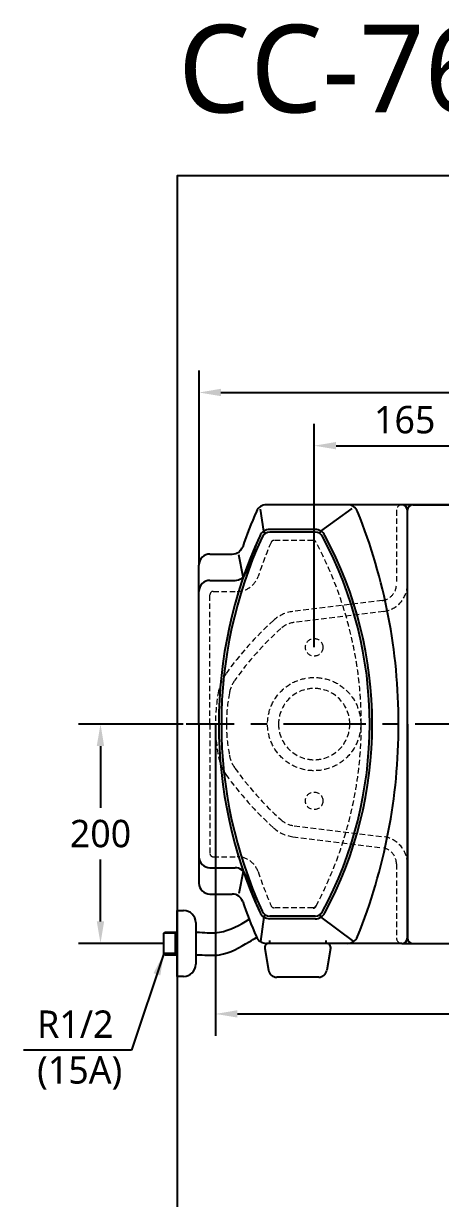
# Model space of a CAD drawing. Extents: x 2801 to 5435, y -53 to 2196.
# Drawn here: x 2834 to 3215, y 1125 to 2196 of the extents above; entities that cross this region are included whole.
import ezdxf

# ---------------------------------------------------------------- set-up
doc = ezdxf.new("R2010")
doc.units = 0
doc.header["$LTSCALE"] = 20
doc.header["$MEASUREMENT"] = 0
doc.linetypes.add('CENTER', pattern=[2, 1.25, -0.25, 0.25, -0.25])
doc.linetypes.add('HIDDEN', pattern=[0.375, 0.25, -0.125])
doc.layers.get('0').update_dxf_attribs({"linetype": 'CONTINUOUS'})
doc.layers.get('DEFPOINTS').update_dxf_attribs({"linetype": 'CONTINUOUS'})
for name, color, linetype in [('1', 1, 'CONTINUOUS'), ('2', 2, 'CONTINUOUS'), ('3', 3, 'CONTINUOUS'), ('4', 4, 'CONTINUOUS'), ('6', 6, 'CONTINUOUS'), ('FAUCET', 4, 'CONTINUOUS')]:
    doc.layers.add(name, color=color, linetype=linetype)
doc.styles.add('GHS', font='romans', dxfattribs={"bigfont": 'ghs'})
doc.styles.add('ROMANS', font='NanumGothic.ttf')
doc.styles.get("Standard").update_dxf_attribs({"font": 'NanumGothic.ttf'})
doc.dimstyles.get("Standard").update_dxf_attribs({"dimtxt": 0.18, "dimasz": 0.18, "dimexe": 0.18, "dimexo": 0.0625, "dimgap": 0.09, "dimtad": 0, "dimtih": 1, "dimtoh": 1, "dimdec": 4, "dimzin": 0, "dimdsep": 46, "dimtxsty": 'Standard', "dimcen": 0.09, "dimadec": 0, "dimazin": 0, "dimtfac": 1, "dimtdec": 4, "dimtofl": 0, "dimtmove": 0, "dimatfit": 3, "dimfxl": 0, "dimtolj": 1, "dimtzin": 0, "dimarcsym": 0})

# ---------------------------------------------------------------- blocks, each defined once
blk = doc.blocks.new('*D45')
at = {"layer": '3', "color": 3, "lineweight": -2}
for p, q in [((2979.9, 1557.7), (2884.6, 1557.7)), ((2904.6, 1537.7), (2904.6, 1481.2)), ((2904.6, 1377.7), (2904.6, 1434.1)), ((2962.4, 1357.7), (2884.6, 1357.7))]:
    blk.add_line(p, q, dxfattribs=at)
at = {"layer": '3', "color": 3}
for points in [[(2901.2, 1537.7), (2907.9, 1537.7), (2904.6, 1557.7)], [(2901.2, 1377.7), (2907.9, 1377.7), (2904.6, 1357.7)]]:
    blk.add_solid(points, dxfattribs=at)
at = {"layer": 'DEFPOINTS', "color": 0}
for p in [(2979.9, 1557.7), (2904.6, 1357.7), (2962.4, 1357.7)]:
    blk.add_point(p, dxfattribs=at)
at = {"layer": '3', "color": 2, "insert": (2904.6, 1457.7), "char_height": 25, "attachment_point": 5}
blk.add_mtext('\\A1;200', dxfattribs=at)
blk = doc.blocks.new('*D55')
at = {"layer": '3', "color": 3, "lineweight": -2}
for p, q in [((3009.4, 1557.7), (3009.4, 1273.4)), ((3734.4, 1557.7), (3734.4, 1273.4)), ((3029.4, 1293.4), (3714.4, 1293.4))]:
    blk.add_line(p, q, dxfattribs=at)
at = {"layer": '3', "color": 3}
for points in [[(3029.4, 1296.8), (3029.4, 1290.1), (3009.4, 1293.4)], [(3714.4, 1296.8), (3714.4, 1290.1), (3734.4, 1293.4)]]:
    blk.add_solid(points, dxfattribs=at)
at = {"layer": 'DEFPOINTS', "color": 0}
for p in [(3009.4, 1557.7), (3734.4, 1557.7), (3734.4, 1293.4)]:
    blk.add_point(p, dxfattribs=at)
at = {"layer": '3', "color": 2, "insert": (3371.9, 1317), "char_height": 25, "attachment_point": 5}
blk.add_mtext('\\A1;725', dxfattribs=at)
blk = doc.blocks.new('*D56')
at = {"layer": '3', "color": 3, "lineweight": -2}
for p, q in [((2994.4, 1702.7), (2994.4, 1880)), ((3734.4, 1557.7), (3734.4, 1880)), ((3014.4, 1860), (3714.4, 1860))]:
    blk.add_line(p, q, dxfattribs=at)
at = {"layer": '3', "color": 3}
for points in [[(3014.4, 1863.4), (3014.4, 1856.7), (2994.4, 1860)], [(3714.4, 1863.4), (3714.4, 1856.7), (3734.4, 1860)]]:
    blk.add_solid(points, dxfattribs=at)
at = {"layer": 'DEFPOINTS', "color": 0}
for p in [(3734.4, 1860), (2994.4, 1702.7), (3734.4, 1557.7)]:
    blk.add_point(p, dxfattribs=at)
at = {"layer": '3', "color": 2, "insert": (3371.9, 1883.5), "char_height": 25, "attachment_point": 5}
blk.add_mtext('\\A1;740', dxfattribs=at)
blk = doc.blocks.new('*D57')
at = {"layer": '3', "color": 3, "lineweight": -2}
for p, q in [((3099.4, 1627.7), (3099.4, 1831.5)), ((3264.4, 1627.7), (3264.4, 1831.5)), ((3119.4, 1811.5), (3244.4, 1811.5))]:
    blk.add_line(p, q, dxfattribs=at)
at = {"layer": '3', "color": 3}
for points in [[(3119.4, 1814.9), (3119.4, 1808.2), (3099.4, 1811.5)], [(3244.4, 1814.9), (3244.4, 1808.2), (3264.4, 1811.5)]]:
    blk.add_solid(points, dxfattribs=at)
at = {"layer": 'DEFPOINTS', "color": 0}
for p in [(3264.4, 1811.5), (3099.4, 1627.7), (3264.4, 1627.7)]:
    blk.add_point(p, dxfattribs=at)
at = {"layer": '3', "color": 2, "insert": (3181.9, 1835.1), "char_height": 25, "attachment_point": 5}
blk.add_mtext('\\A1;165', dxfattribs=at)
blk = doc.blocks.new('*D40')
at = {"layer": '3', "color": 3, "lineweight": -2}
for p, q in [((3189.4, 1757.7), (3830.3, 1757.7)), ((3810.3, 1737.7), (3810.3, 1581.2)), ((3810.3, 1377.7), (3810.3, 1534.2)), ((3189.4, 1357.7), (3830.3, 1357.7))]:
    blk.add_line(p, q, dxfattribs=at)
at = {"layer": '3', "color": 3}
for points in [[(3807, 1737.7), (3813.7, 1737.7), (3810.3, 1757.7)], [(3807, 1377.7), (3813.7, 1377.7), (3810.3, 1357.7)]]:
    blk.add_solid(points, dxfattribs=at)
at = {"layer": 'DEFPOINTS', "color": 0}
for p in [(3189.4, 1757.7), (3189.4, 1357.7), (3810.3, 1357.7)]:
    blk.add_point(p, dxfattribs=at)
at = {"layer": '3', "color": 2, "insert": (3810.3, 1557.7), "char_height": 25, "attachment_point": 5}
blk.add_mtext('\\A1;400', dxfattribs=at)

msp = doc.modelspace()

# ---------------------------------------------------------------- linework, layer by layer
at = {"color": 7, "linetype": 'HIDDEN', "lineweight": 0}
for p, q in [((3174.36608, 1752.67694), (3174.36608, 1685.17694)), ((3161.43157, 1670.31983), (3079.82197, 1660.36439)), ((3079.82197, 1454.98949), (3161.43157, 1445.03405)), ((3174.36608, 1430.17694), (3174.36608, 1362.67694))]:
    msp.add_line(p, q, dxfattribs=at)
at = {"color": 7}
for p, q in [((3184.36608, 1557.67694), (3184.36608, 1752.67694)), ((3184.36608, 1362.67694), (3184.36608, 1557.67694))]:
    msp.add_line(p, q, dxfattribs=at)
at = {"color": 7, "linetype": 'Continuous'}
msp.add_lwpolyline([(3179.36608, 1357.67694), (3387.07732, 1357.67694, 0.0122005667), (3484.88218, 1360.06384, 0.162310765), (3676.51158, 1434.52542, 0.2231906255), (3734.36608, 1557.67694, 0.2231906255), (3676.51158, 1680.82845, 0.162310765), (3484.88218, 1755.29003, 0.0122005667), (3387.07732, 1757.67694), (3179.36608, 1757.67694)], format="xyb", dxfattribs=at)
at = {"color": 7, "linetype": 'HIDDEN', "lineweight": 0}
msp.add_lwpolyline([(3184.36608, 1685.17694, -0.3743087149), (3162.80856, 1660.41509), (3081.19896, 1650.45965, 0.1501015644), (3068.95789, 1644.75475, 0.0543770495), (3027.1088, 1597.80813, 0.1076552796), (3022.07785, 1586.07023, 0.0476454017), (3019.36608, 1557.67694, 0.0476454017), (3022.07785, 1529.28365, 0.1076552796), (3027.1088, 1517.54575, 0.0543770495), (3068.95789, 1470.59913, 0.1501015644), (3081.19896, 1464.89423), (3162.80856, 1454.93879, -0.3743087149), (3184.36608, 1430.17694)], format="xyb", dxfattribs=at)
for centre, radius in [((3099.36608, 1627.67856), 8), ((3099.36608, 1557.67856), 42.5), ((3099.36608, 1487.67856), 8)]:
    msp.add_circle(centre, radius, dxfattribs=at)
for centre, radius, start, end in [((3179.36608, 1752.67694), 5, 90, 180), ((3159.36608, 1685.17694), 15, 277.91474898, 0), ((3263.2335, 1429.44802), 300, 132.06057571, 144.5106161), ((3084.36608, 1627.67856), 33.00019, 97.91474898, 132.06057571), ((3051.5355, 1580.39157), 40, 144.5106161, 169.08872979), ((3169.36608, 1557.67694), 160, 169.08872979, 180), ((3099.36608, 1557.67856), 32.5, 0, 180), ((3169.36608, 1557.67694), 160, 180, 190.91127021), ((3099.36608, 1557.67856), 32.5, 180, 0), ((3051.5355, 1534.96231), 40, 190.91127021, 215.4893839), ((3263.2335, 1685.90585), 300, 215.4893839, 227.93942429), ((3084.36608, 1487.67532), 33.00019, 227.93942429, 262.08525102), ((3159.36608, 1430.17694), 15, 0, 82.08525102), ((3179.36608, 1362.67694), 5, 180, 270)]:
    msp.add_arc(centre, radius, start, end, dxfattribs=at)
at = {"color": 7}
for centre, start, end in [((3189.36608, 1752.67694), 90, 180), ((3189.36608, 1362.67694), 180, 270)]:
    msp.add_arc(centre, 5, start, end, dxfattribs=at)
at = {"layer": '1', "color": 1, "linetype": 'CENTER', "ltscale": 3}
msp.add_line((3746.53322, 1557.67694), (2982.62759, 1557.67694), dxfattribs=at)
at = {"layer": '3', "color": 7}
for p, q in [((3179.36608, 1757.67694), (3055.8853, 1757.67694)), ((3053.39361, 1733.53405), (3050.39361, 1753.53405)), ((3105.50845, 1733.69553), (3133.86785, 1754.26092)), ((3184.36608, 1557.67694), (3184.36608, 1752.67694)), ((3054.70107, 1731.54439), (3053.39361, 1733.53405)), ((3100.27075, 1735.17694), (3058.8853, 1735.17694)), ((3100.27075, 1735.17694), (3058.8853, 1735.17694)), ((3100.27075, 1732.79614), (3058.8853, 1732.79614)), ((3104.26146, 1731.66743), (3105.50845, 1733.69553)), ((3004.36608, 1712.67694), (3024.75092, 1712.67694)), ((3034.73769, 1692.06381), (3030.55625, 1712.03458)), ((2994.36608, 1557.67694), (2994.36608, 1702.67694)), ((3004.36608, 1688.67694), (3027.23659, 1688.67694)), ((3004.36608, 1688.67694), (3027.23659, 1688.67694)), ((2994.36608, 1575.33379), (2994.36608, 1640.02009)), ((2994.36608, 1557.67694), (2994.36608, 1427.67694)), ((3184.36608, 1557.67694), (3184.36608, 1365.17694)), ((3184.36608, 1557.67694), (3184.36608, 1362.67694)), ((2994.36608, 1540.02009), (2994.36608, 1475.33379)), ((2994.36608, 1440.02009), (2994.36608, 1412.67694)), ((3004.36608, 1426.67694), (3027.23659, 1426.67694)), ((3004.36608, 1426.67694), (3027.23659, 1426.67694)), ((3004.36608, 1426.67694), (3027.23659, 1426.67694)), ((3034.73769, 1423.29007), (3030.55625, 1403.3193)), ((3004.36608, 1402.67694), (3024.75092, 1402.67694)), ((3054.70107, 1383.80949), (3053.39361, 1381.81983)), ((3100.27075, 1382.55774), (3058.8853, 1382.55774)), ((3104.26146, 1383.68645), (3105.50845, 1381.65835)), ((3053.39361, 1381.81983), (3050.39361, 1359.31983)), ((3100.27075, 1380.17694), (3058.8853, 1380.17694)), ((3100.27075, 1380.17694), (3060.8853, 1380.17694)), ((3100.27075, 1380.17694), (3060.8853, 1380.17694)), ((3105.50845, 1381.65835), (3135.26879, 1359.37988)), ((3179.36608, 1357.67694), (3055.8853, 1357.67694))]:
    msp.add_line(p, q, dxfattribs=at)
at = {"layer": '3', "color": 7, "linetype": 'HIDDEN', "lineweight": 0}
for p, q in [((3098.42128, 1725.17694), (3062.86146, 1725.17694)), ((3004.36608, 1557.67694), (3004.36608, 1675.67694)), ((3007.36608, 1678.67694), (3029.23659, 1678.67694)), ((3004.36608, 1557.67694), (3004.36608, 1439.67694)), ((3007.36608, 1436.67694), (3029.23659, 1436.67694)), ((3098.42128, 1390.17694), (3062.86146, 1390.17694))]:
    msp.add_line(p, q, dxfattribs=at)
at = {"layer": '3', "color": 7}
for centre, radius, start, end in [((3055.8853, 1747.67694), 10, 90, 156.62002746), ((3129.68679, 1747.67694), 10, 22.13716927, 90), ((3179.36608, 1752.67694), 5, 0, 90), ((3464.1442, 1571.17694), 454.77812, 156.62002746, 160.97613329), ((2656.04438, 1557.70004), 520.3217, 359.99745604, 21.86102044), ((3425.17103, 1557.58115), 412.80497, 155.44254018, 179.98670539), ((3425.17668, 1557.58114), 410.42981, 155.43603636, 179.98662656), ((3467.1442, 1548.67694), 454.77812, 156.62002746, 161.17161492), ((3058.8853, 1725.17694), 10, 90, 156.62002746), ((3058.8853, 1725.17694), 10, 90, 156.62002746), ((3058.8853, 1725.17694), 7.6192, 90, 156.62002746), ((3100.27075, 1725.17694), 10, 26.82893398, 90), ((3100.27075, 1725.17694), 10, 26.82893398, 90), ((3100.27075, 1725.17694), 7.6192, 26.82893398, 90), ((2787.58833, 1557.55094), 362.39696, 0.01992065, 28.16660091), ((2787.59386, 1557.55096), 364.77224, 0.01978777, 28.1582779), ((2787.59386, 1557.55096), 364.77224, 0.01978777, 28.1582779), ((3024.75092, 1722.67694), 10, 270, 340.97613329), ((3004.36608, 1702.67694), 10, 90, 180), ((3027.23659, 1698.67694), 10, 270, 341.17161492), ((3004.36608, 1678.67694), 10, 90, 180), ((3425.17103, 1557.77272), 412.80497, 180.01329461, 204.55745982), ((3425.17668, 1557.77274), 410.42981, 180.01337344, 204.56396364), ((2787.58833, 1557.80294), 362.39696, 331.83339909, 359.98007935), ((2787.59386, 1557.80292), 364.77224, 331.8417221, 359.98021223), ((2787.59386, 1557.80292), 364.77224, 331.8417221, 359.98021223), ((2656.04438, 1557.65384), 520.3217, 338.13897956, 0.00254396), ((3004.36608, 1436.67694), 10, 180, 270), ((3027.23659, 1416.67694), 10, 18.82838508, 90), ((3467.1442, 1566.67694), 454.77812, 198.82838508, 203.37997254), ((3004.36608, 1412.67694), 10, 180, 270), ((3024.75092, 1392.67694), 10, 19.02386671, 90), ((3464.1442, 1544.17694), 454.77812, 199.02386671, 203.37997254), ((3058.8853, 1390.17694), 10, 203.37997254, 270), ((3058.8853, 1390.17694), 10, 203.37997254, 270), ((3058.8853, 1390.17694), 7.6192, 203.37997254, 270), ((3100.27075, 1390.17694), 7.6192, 270, 333.17106602), ((3100.27075, 1390.17694), 10, 270, 333.17106602), ((3100.27075, 1390.17694), 10, 270, 333.17106602), ((3055.8853, 1367.67694), 10, 203.37997254, 270), ((3129.68679, 1367.67694), 10, 270, 337.86283073), ((3179.36608, 1362.67694), 5, 270, 0)]:
    msp.add_arc(centre, radius, start, end, dxfattribs=at)
at = {"layer": '3', "color": 7, "linetype": 'HIDDEN', "lineweight": 0}
for centre, radius, start, end in [((3062.86146, 1722.17694), 3, 90, 156.87545776), ((3098.42128, 1722.17694), 3, 26.55692068, 90), ((3469.1442, 1548.67694), 444.77812, 156.87545776, 161.17161492), ((2787.95666, 1557.55337), 354.40944, 0.01997624, 27.92306661), ((3029.23659, 1698.67694), 20, 270, 341.17161492), ((3007.36608, 1675.67694), 3, 90, 180), ((2787.95666, 1557.8005), 354.40944, 332.07693339, 359.98002376), ((3007.36608, 1439.67694), 3, 180, 270), ((3029.23659, 1416.67694), 20, 18.82838508, 90), ((3469.1442, 1566.67694), 444.77812, 198.82838508, 203.12454224), ((3062.86146, 1393.17694), 3, 203.12454224, 270)]:
    msp.add_arc(centre, radius, start, end, dxfattribs=at)
at = {"layer": '3', "color": 7, "linetype": 'HIDDEN'}
msp.add_arc((3098.42128, 1393.17694), 3, 270, 333.44307932, dxfattribs=at)
at = {"layer": '3', "color": 4}
msp.add_spline([(2994.91916, 1367.92694), (3013.18644, 1367.92694), (3040.14924, 1379.70379)], degree=3, dxfattribs=at)
msp.add_open_spline([(2994.91916, 1347.42694), (3001.10575, 1346.96015), (3017.25689, 1345.74152), (3031.41457, 1354.06721), (3040.14924, 1359.20379), (3042.41407, 1360.53566), (3044.6789, 1361.86754), (3046.94372, 1363.19941)], degree=3, knots=[0, 0, 0, 0, 18.2672856917, 47.6898374142, 47.6898374142, 47.6898374142, 55.3188623521, 55.3188623521, 55.3188623521, 55.3188623521], dxfattribs=at)
at = {"layer": '4'}
for p, q in [((2974.36608, 1327.67694), (2974.36608, 1387.67694)), ((2974.36608, 1387.67694), (2980.36608, 1387.67694)), ((2991.36608, 1376.67694), (2991.36608, 1338.67694)), ((2962.36608, 1366.92694), (2963.36608, 1367.92694)), ((2962.36608, 1348.42694), (2962.36608, 1366.92694)), ((2972.86608, 1366.92694), (2962.36608, 1366.92694)), ((2963.36608, 1367.92694), (2974.36608, 1367.92694)), ((2972.86608, 1347.42694), (2972.86608, 1367.92694)), ((2972.86608, 1366.92694), (2973.86608, 1367.92694)), ((2974.36608, 1367.30998), (2974.36608, 1348.04455)), ((2991.36608, 1367.92694), (2994.91916, 1367.92694)), ((2972.86608, 1348.42694), (2962.36608, 1348.42694)), ((2963.36608, 1347.42694), (2962.36608, 1348.42694)), ((2963.36608, 1347.42694), (2974.36608, 1347.42694)), ((2973.86608, 1347.42694), (2972.86608, 1348.42694)), ((2991.36608, 1347.42694), (2994.91916, 1347.42694)), ((2980.36608, 1327.67694), (2974.36608, 1327.67694))]:
    msp.add_line(p, q, dxfattribs=at)
for centre, start, end in [((2980.36608, 1376.67694), 0, 90), ((2980.36608, 1338.67694), 270, 0)]:
    msp.add_arc(centre, 11, start, end, dxfattribs=at)
at = {"layer": '6'}
msp.add_lwpolyline([(5434.51866, 2057.67694), (2974.36608, 2057.67694), (2974.36608, 157.67694), (4873.33561, 157.67694), (4873.33561, 1157.67694)], dxfattribs=at)
at = {"layer": 'FAUCET', "color": 4}
for p, q in [((3054.36608, 1353.20101), (3057.67472, 1333.34916)), ((3110.5744, 1357.67694), (3058.15776, 1357.67694)), ((3058.7454, 1360.23959), (3058.7454, 1357.67694)), ((3109.98675, 1360.23959), (3109.98675, 1357.67694)), ((3114.36608, 1353.20101), (3111.05743, 1333.34916)), ((3103.47407, 1326.92509), (3065.25808, 1326.92509))]:
    msp.add_line(p, q, dxfattribs=at)
for centre, radius, start, end in [((3058.15776, 1353.83296), 3.84398, 90, 189.46232221), ((3110.5744, 1353.83296), 3.84398, 350.53767779, 90), ((3065.25808, 1334.61305), 7.68796, 189.46232221, 270), ((3103.47407, 1334.61305), 7.68796, 270, 350.53767779)]:
    msp.add_arc(centre, radius, start, end, dxfattribs=at)

# ---------------------------------------------------------------- texts
at = {"insert": (2975.2244, 2195.3406), "char_height": 80, "width": 563.3, "attachment_point": 1, "style": 'GHS'}
msp.add_mtext('{\\fNanumGothic|b0|i0|c0|p50;CC-767}', dxfattribs=at)
at = {"layer": '2', "insert": (2846.82121, 1260.46055), "char_height": 25, "attachment_point": 4, "style": 'ROMANS'}
msp.add_mtext('R1/2\\P(15A)', dxfattribs=at)

# ---------------------------------------------------------------- dimensions: what is measured, and where the dimension line sits
at = {"layer": '3'}
for base, p1, p2, picture, middle in [((3734.36608, 1860.02656), (2994.36608, 1702.67694), (3734.36608, 1557.67694), '*D56', (3371.86608, 1860.02656)), ((3264.36608, 1811.53225), (3099.36608, 1627.67856), (3264.36608, 1627.67694), '*D57', (3181.86608, 1811.53225))]:
    dim = msp.add_linear_dim(base=base, p1=p1, p2=p2, dimstyle='Standard', override={"dimtxt": 25, "dimasz": 20, "dimexe": 20, "dimexo": 0, "dimgap": 10, "dimtad": 1, "dimtih": 0, "dimzin": 8, "dimclrd": 3, "dimclre": 3, "dimclrt": 2, "dimtix": 1, "dimtofl": 1, "dimarcsym": 1}, dxfattribs=at)
    dim.commit()
    dim.dimension.update_dxf_attribs({"geometry": picture, "text_midpoint": middle, "dimtype": 160})
for base, p1, p2, picture, middle in [((3810.33501, 1357.67694), (3189.36608, 1757.67694), (3189.36608, 1357.67694), '*D40', (3810.33501, 1557.67694)), ((2904.56612, 1357.67694), (2979.93593, 1557.67694), (2962.36608, 1357.67694), '*D45', (2904.56612, 1457.67694))]:
    dim = msp.add_linear_dim(base=base, p1=p1, p2=p2, angle=90, dimstyle='Standard', override={"dimtxt": 25, "dimasz": 20, "dimexe": 20, "dimexo": 0, "dimgap": 10, "dimtad": 1, "dimdec": 0, "dimzin": 8, "dimclrd": 3, "dimclre": 3, "dimclrt": 2, "dimtdec": 0, "dimtix": 1, "dimtofl": 1, "dimarcsym": 1}, dxfattribs=at)
    dim.commit()
    dim.dimension.update_dxf_attribs({"geometry": picture, "text_midpoint": middle})
dim = msp.add_linear_dim(base=(3734.36608, 1293.43204), p1=(3009.36608, 1557.67694), p2=(3734.36608, 1557.67694), dimstyle='Standard', override={"dimtxt": 25, "dimasz": 20, "dimexe": 20, "dimexo": 0, "dimgap": 10, "dimtad": 1, "dimtih": 0, "dimzin": 8, "dimclrd": 3, "dimclre": 3, "dimclrt": 2, "dimtix": 1, "dimtofl": 1, "dimarcsym": 1}, dxfattribs=at)
dim.commit()
dim.dimension.update_dxf_attribs({"geometry": '*D55', "text_midpoint": (3371.86608, 1317.04077)})

# ---------------------------------------------------------------- leaders
msp.add_leader([(2962.36608, 1348.42694), (2932.87248, 1260.46055), (2834.40245, 1260.46055)], dimstyle='Standard', override={"dimtxt": 20, "dimasz": 20, "dimexe": 20, "dimexo": 0, "dimgap": 10, "dimtad": 0, "dimtih": 0, "dimzin": 8, "dimclrd": 3, "dimclre": 3, "dimclrt": 2, "dimtix": 1, "dimtofl": 1, "dimarcsym": 1}, dxfattribs=at)

doc.saveas('drawing.dxf')
